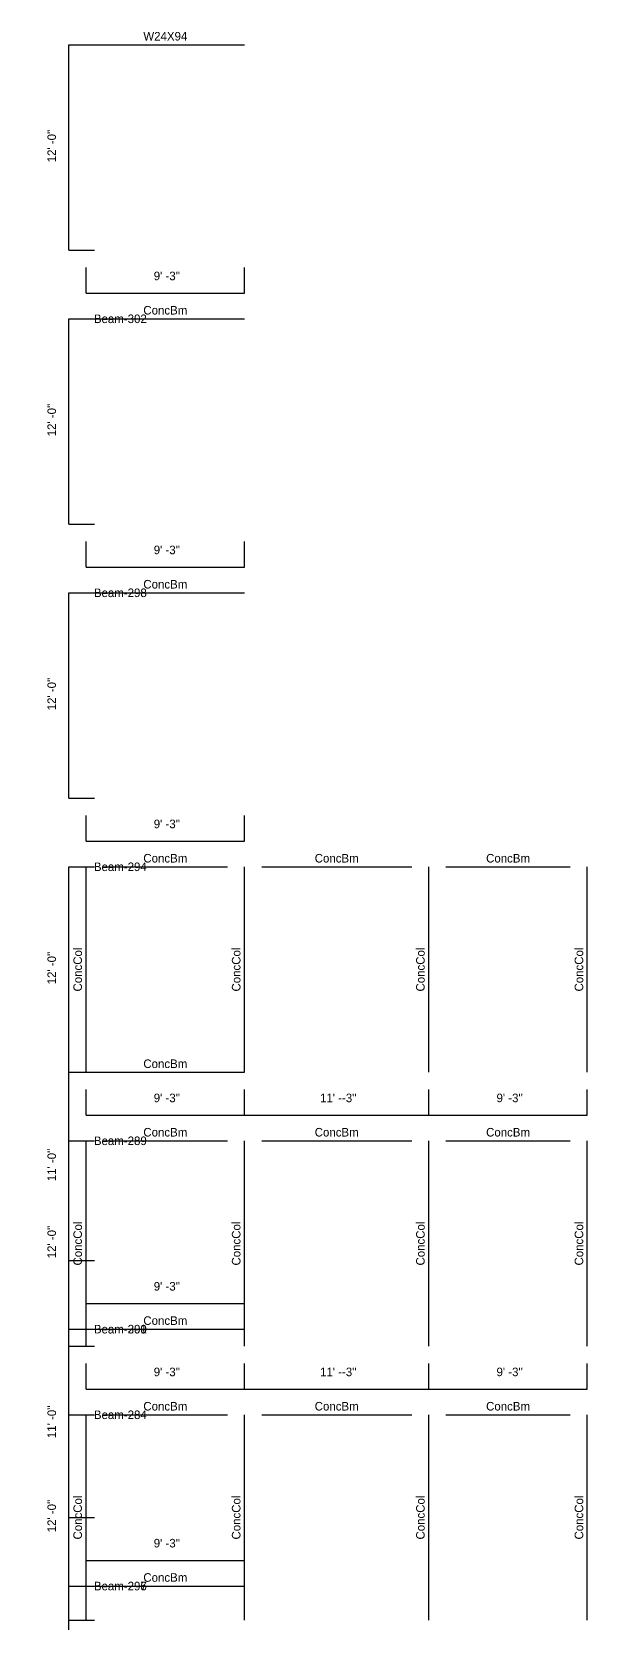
# Model space of a CAD drawing. Extents: x -38 to 2998, y -195 to 11529.
# Drawn here: x -38 to 356, y 10414 to 11529 of the extents above; entities that cross this region are included whole.
import ezdxf
from ezdxf.enums import TextEntityAlignment as Align

# ---------------------------------------------------------------- set-up
doc = ezdxf.new("R2010")
doc.units = 0
doc.header["$MEASUREMENT"] = 0
doc.layers.get('0').update_dxf_attribs({"linetype": 'CONTINUOUS'})
for name, color, linetype in [('CENTERLINES', 7, 'CONTINUOUS'), ('DIMENSIONS', 4, 'CONTINUOUS'), ('TEXT', 5, 'CONTINUOUS')]:
    doc.layers.add(name, color=color, linetype=linetype)
doc.dimstyles.get("Standard").update_dxf_attribs({"dimtxt": 0.18, "dimasz": 0.18, "dimexe": 0.18, "dimexo": 0.0625, "dimgap": 0.09, "dimtad": 0, "dimtih": 1, "dimtoh": 1, "dimdec": 4, "dimzin": 0, "dimtxsty": 'STANDARD', "dimcen": 0.09, "dimazin": 3, "dimtfac": 1, "dimtdec": 4, "dimtofl": 0, "dimtmove": 0, "dimatfit": 3, "dimtolj": 1, "dimtzin": 0})

# ---------------------------------------------------------------- blocks, each defined once
blk = doc.blocks.new('*D8017')
at = {"color": 1, "linetype": 'BYBLOCK'}
for points in [[(-8.3, 10556.3), (-7.2, 10555.2), (-16.8, 10564.8), (-15.7, 10563.7)], [(-8.3, 10412.3), (-7.2, 10411.2), (-16.8, 10420.8), (-15.7, 10419.7)]]:
    blk.add_solid(points, dxfattribs=at)
at = {"layer": 'DIMENSIONS', "color": 9, "linetype": 'BYBLOCK'}
for p, q in [((-12, 10560), (6, 10560)), ((-12, 10416), (6, 10416))]:
    blk.add_line(p, q, dxfattribs=at)
at = {"layer": 'DIMENSIONS', "color": 0, "linetype": 'BYBLOCK'}
blk.add_line((-12, 10416), (-12, 10560), dxfattribs=at)
at = {"layer": 'DIMENSIONS', "color": 0, "linetype": 'BYBLOCK', "insert": (-24, 10488), "char_height": 6, "attachment_point": 5, "rotation": 90}
blk.add_mtext("\\A1; 12' -0''", dxfattribs=at)
blk = doc.blocks.new('*D8018')
at = {"color": 1, "linetype": 'BYBLOCK'}
for points in [[(4.8, 10582.8), (3.7, 10581.7), (-3.7, 10574.3), (-4.8, 10573.2)], [(115.8, 10582.8), (114.7, 10581.7), (107.3, 10574.3), (106.2, 10573.2)]]:
    blk.add_solid(points, dxfattribs=at)
at = {"layer": 'DIMENSIONS', "color": 9, "linetype": 'BYBLOCK'}
for p, q in [((0, 10578), (0, 10596)), ((111, 10578), (111, 10596))]:
    blk.add_line(p, q, dxfattribs=at)
at = {"layer": 'DIMENSIONS', "color": 0, "linetype": 'BYBLOCK'}
blk.add_line((0, 10578), (111, 10578), dxfattribs=at)
at = {"layer": 'DIMENSIONS', "color": 0, "linetype": 'BYBLOCK', "insert": (55.5, 10590), "char_height": 6, "attachment_point": 5}
blk.add_mtext("\\A1; 9' -3''", dxfattribs=at)
blk = doc.blocks.new('*D8019')
at = {"color": 1, "linetype": 'BYBLOCK'}
for points in [[(115.8, 10582.8), (114.7, 10581.7), (107.3, 10574.3), (106.2, 10573.2)], [(244.8, 10582.8), (243.7, 10581.7), (236.3, 10574.3), (235.2, 10573.2)]]:
    blk.add_solid(points, dxfattribs=at)
at = {"layer": 'DIMENSIONS', "color": 9, "linetype": 'BYBLOCK'}
for p, q in [((111, 10578), (111, 10596)), ((240, 10578), (240, 10596))]:
    blk.add_line(p, q, dxfattribs=at)
at = {"layer": 'DIMENSIONS', "color": 0, "linetype": 'BYBLOCK'}
blk.add_line((111, 10578), (240, 10578), dxfattribs=at)
at = {"layer": 'DIMENSIONS', "color": 0, "linetype": 'BYBLOCK', "insert": (175.5, 10590), "char_height": 6, "attachment_point": 5}
blk.add_mtext("\\A1; 11' --3''", dxfattribs=at)
blk = doc.blocks.new('*D8020')
at = {"color": 1, "linetype": 'BYBLOCK'}
for points in [[(244.8, 10582.8), (243.7, 10581.7), (236.3, 10574.3), (235.2, 10573.2)], [(355.8, 10582.8), (354.7, 10581.7), (347.3, 10574.3), (346.2, 10573.2)]]:
    blk.add_solid(points, dxfattribs=at)
at = {"layer": 'DIMENSIONS', "color": 9, "linetype": 'BYBLOCK'}
for p, q in [((240, 10578), (240, 10596)), ((351, 10578), (351, 10596))]:
    blk.add_line(p, q, dxfattribs=at)
at = {"layer": 'DIMENSIONS', "color": 0, "linetype": 'BYBLOCK'}
blk.add_line((240, 10578), (351, 10578), dxfattribs=at)
at = {"layer": 'DIMENSIONS', "color": 0, "linetype": 'BYBLOCK', "insert": (295.5, 10590), "char_height": 6, "attachment_point": 5}
blk.add_mtext("\\A1; 9' -3''", dxfattribs=at)
blk = doc.blocks.new('*D8021')
at = {"color": 1, "linetype": 'BYBLOCK'}
for points in [[(-8.3, 10748.3), (-7.2, 10747.2), (-16.8, 10756.8), (-15.7, 10755.7)], [(-8.3, 10604.3), (-7.2, 10603.2), (-16.8, 10612.8), (-15.7, 10611.7)]]:
    blk.add_solid(points, dxfattribs=at)
at = {"layer": 'DIMENSIONS', "color": 9, "linetype": 'BYBLOCK'}
for p, q in [((-12, 10752), (6, 10752)), ((-12, 10608), (6, 10608))]:
    blk.add_line(p, q, dxfattribs=at)
at = {"layer": 'DIMENSIONS', "color": 0, "linetype": 'BYBLOCK'}
blk.add_line((-12, 10608), (-12, 10752), dxfattribs=at)
at = {"layer": 'DIMENSIONS', "color": 0, "linetype": 'BYBLOCK', "insert": (-24, 10680), "char_height": 6, "attachment_point": 5, "rotation": 90}
blk.add_mtext("\\A1; 12' -0''", dxfattribs=at)
blk = doc.blocks.new('*D8022')
at = {"color": 1, "linetype": 'BYBLOCK'}
for points in [[(4.8, 10774.8), (3.7, 10773.7), (-3.7, 10766.3), (-4.8, 10765.2)], [(115.8, 10774.8), (114.7, 10773.7), (107.3, 10766.3), (106.2, 10765.2)]]:
    blk.add_solid(points, dxfattribs=at)
at = {"layer": 'DIMENSIONS', "color": 9, "linetype": 'BYBLOCK'}
for p, q in [((0, 10770), (0, 10788)), ((111, 10770), (111, 10788))]:
    blk.add_line(p, q, dxfattribs=at)
at = {"layer": 'DIMENSIONS', "color": 0, "linetype": 'BYBLOCK'}
blk.add_line((0, 10770), (111, 10770), dxfattribs=at)
at = {"layer": 'DIMENSIONS', "color": 0, "linetype": 'BYBLOCK', "insert": (55.5, 10782), "char_height": 6, "attachment_point": 5}
blk.add_mtext("\\A1; 9' -3''", dxfattribs=at)
blk = doc.blocks.new('*D8023')
at = {"color": 1, "linetype": 'BYBLOCK'}
for points in [[(115.8, 10774.8), (114.7, 10773.7), (107.3, 10766.3), (106.2, 10765.2)], [(244.8, 10774.8), (243.7, 10773.7), (236.3, 10766.3), (235.2, 10765.2)]]:
    blk.add_solid(points, dxfattribs=at)
at = {"layer": 'DIMENSIONS', "color": 9, "linetype": 'BYBLOCK'}
for p, q in [((111, 10770), (111, 10788)), ((240, 10770), (240, 10788))]:
    blk.add_line(p, q, dxfattribs=at)
at = {"layer": 'DIMENSIONS', "color": 0, "linetype": 'BYBLOCK'}
blk.add_line((111, 10770), (240, 10770), dxfattribs=at)
at = {"layer": 'DIMENSIONS', "color": 0, "linetype": 'BYBLOCK', "insert": (175.5, 10782), "char_height": 6, "attachment_point": 5}
blk.add_mtext("\\A1; 11' --3''", dxfattribs=at)
blk = doc.blocks.new('*D8024')
at = {"color": 1, "linetype": 'BYBLOCK'}
for points in [[(244.8, 10774.8), (243.7, 10773.7), (236.3, 10766.3), (235.2, 10765.2)], [(355.8, 10774.8), (354.7, 10773.7), (347.3, 10766.3), (346.2, 10765.2)]]:
    blk.add_solid(points, dxfattribs=at)
at = {"layer": 'DIMENSIONS', "color": 9, "linetype": 'BYBLOCK'}
for p, q in [((240, 10770), (240, 10788)), ((351, 10770), (351, 10788))]:
    blk.add_line(p, q, dxfattribs=at)
at = {"layer": 'DIMENSIONS', "color": 0, "linetype": 'BYBLOCK'}
blk.add_line((240, 10770), (351, 10770), dxfattribs=at)
at = {"layer": 'DIMENSIONS', "color": 0, "linetype": 'BYBLOCK', "insert": (295.5, 10782), "char_height": 6, "attachment_point": 5}
blk.add_mtext("\\A1; 9' -3''", dxfattribs=at)
blk = doc.blocks.new('*D8025')
at = {"color": 1, "linetype": 'BYBLOCK'}
for points in [[(-8.3, 10940.3), (-7.2, 10939.2), (-16.8, 10948.8), (-15.7, 10947.7)], [(-8.3, 10796.3), (-7.2, 10795.2), (-16.8, 10804.8), (-15.7, 10803.7)]]:
    blk.add_solid(points, dxfattribs=at)
at = {"layer": 'DIMENSIONS', "color": 9, "linetype": 'BYBLOCK'}
for p, q in [((-12, 10944), (6, 10944)), ((-12, 10800), (6, 10800))]:
    blk.add_line(p, q, dxfattribs=at)
at = {"layer": 'DIMENSIONS', "color": 0, "linetype": 'BYBLOCK'}
blk.add_line((-12, 10800), (-12, 10944), dxfattribs=at)
at = {"layer": 'DIMENSIONS', "color": 0, "linetype": 'BYBLOCK', "insert": (-24, 10872), "char_height": 6, "attachment_point": 5, "rotation": 90}
blk.add_mtext("\\A1; 12' -0''", dxfattribs=at)
blk = doc.blocks.new('*D8026')
at = {"color": 1, "linetype": 'BYBLOCK'}
for points in [[(4.8, 10966.8), (3.7, 10965.7), (-3.7, 10958.3), (-4.8, 10957.2)], [(115.8, 10966.8), (114.7, 10965.7), (107.3, 10958.3), (106.2, 10957.2)]]:
    blk.add_solid(points, dxfattribs=at)
at = {"layer": 'DIMENSIONS', "color": 9, "linetype": 'BYBLOCK'}
for p, q in [((0, 10962), (0, 10980)), ((111, 10962), (111, 10980))]:
    blk.add_line(p, q, dxfattribs=at)
at = {"layer": 'DIMENSIONS', "color": 0, "linetype": 'BYBLOCK'}
blk.add_line((0, 10962), (111, 10962), dxfattribs=at)
at = {"layer": 'DIMENSIONS', "color": 0, "linetype": 'BYBLOCK', "insert": (55.5, 10974), "char_height": 6, "attachment_point": 5}
blk.add_mtext("\\A1; 9' -3''", dxfattribs=at)
blk = doc.blocks.new('*D8027')
at = {"color": 1, "linetype": 'BYBLOCK'}
for points in [[(-8.3, 11132.3), (-7.2, 11131.2), (-16.8, 11140.8), (-15.7, 11139.7)], [(-8.3, 10988.3), (-7.2, 10987.2), (-16.8, 10996.8), (-15.7, 10995.7)]]:
    blk.add_solid(points, dxfattribs=at)
at = {"layer": 'DIMENSIONS', "color": 9, "linetype": 'BYBLOCK'}
for p, q in [((-12, 11136), (6, 11136)), ((-12, 10992), (6, 10992))]:
    blk.add_line(p, q, dxfattribs=at)
at = {"layer": 'DIMENSIONS', "color": 0, "linetype": 'BYBLOCK'}
blk.add_line((-12, 10992), (-12, 11136), dxfattribs=at)
at = {"layer": 'DIMENSIONS', "color": 0, "linetype": 'BYBLOCK', "insert": (-24, 11064), "char_height": 6, "attachment_point": 5, "rotation": 90}
blk.add_mtext("\\A1; 12' -0''", dxfattribs=at)
blk = doc.blocks.new('*D8028')
at = {"color": 1, "linetype": 'BYBLOCK'}
for points in [[(4.8, 11158.8), (3.7, 11157.7), (-3.7, 11150.3), (-4.8, 11149.2)], [(115.8, 11158.8), (114.7, 11157.7), (107.3, 11150.3), (106.2, 11149.2)]]:
    blk.add_solid(points, dxfattribs=at)
at = {"layer": 'DIMENSIONS', "color": 9, "linetype": 'BYBLOCK'}
for p, q in [((0, 11154), (0, 11172)), ((111, 11154), (111, 11172))]:
    blk.add_line(p, q, dxfattribs=at)
at = {"layer": 'DIMENSIONS', "color": 0, "linetype": 'BYBLOCK'}
blk.add_line((0, 11154), (111, 11154), dxfattribs=at)
at = {"layer": 'DIMENSIONS', "color": 0, "linetype": 'BYBLOCK', "insert": (55.5, 11166), "char_height": 6, "attachment_point": 5}
blk.add_mtext("\\A1; 9' -3''", dxfattribs=at)
blk = doc.blocks.new('*D8029')
at = {"color": 1, "linetype": 'BYBLOCK'}
for points in [[(-8.3, 11324.3), (-7.2, 11323.2), (-16.8, 11332.8), (-15.7, 11331.7)], [(-8.3, 11180.3), (-7.2, 11179.2), (-16.8, 11188.8), (-15.7, 11187.7)]]:
    blk.add_solid(points, dxfattribs=at)
at = {"layer": 'DIMENSIONS', "color": 9, "linetype": 'BYBLOCK'}
for p, q in [((-12, 11328), (6, 11328)), ((-12, 11184), (6, 11184))]:
    blk.add_line(p, q, dxfattribs=at)
at = {"layer": 'DIMENSIONS', "color": 0, "linetype": 'BYBLOCK'}
blk.add_line((-12, 11184), (-12, 11328), dxfattribs=at)
at = {"layer": 'DIMENSIONS', "color": 0, "linetype": 'BYBLOCK', "insert": (-24, 11256), "char_height": 6, "attachment_point": 5, "rotation": 90}
blk.add_mtext("\\A1; 12' -0''", dxfattribs=at)
blk = doc.blocks.new('*D8030')
at = {"color": 1, "linetype": 'BYBLOCK'}
for points in [[(4.8, 11350.8), (3.7, 11349.7), (-3.7, 11342.3), (-4.8, 11341.2)], [(115.8, 11350.8), (114.7, 11349.7), (107.3, 11342.3), (106.2, 11341.2)]]:
    blk.add_solid(points, dxfattribs=at)
at = {"layer": 'DIMENSIONS', "color": 9, "linetype": 'BYBLOCK'}
for p, q in [((0, 11346), (0, 11364)), ((111, 11346), (111, 11364))]:
    blk.add_line(p, q, dxfattribs=at)
at = {"layer": 'DIMENSIONS', "color": 0, "linetype": 'BYBLOCK'}
blk.add_line((0, 11346), (111, 11346), dxfattribs=at)
at = {"layer": 'DIMENSIONS', "color": 0, "linetype": 'BYBLOCK', "insert": (55.5, 11358), "char_height": 6, "attachment_point": 5}
blk.add_mtext("\\A1; 9' -3''", dxfattribs=at)
blk = doc.blocks.new('*D8031')
at = {"color": 1, "linetype": 'BYBLOCK'}
for points in [[(-8.3, 11516.3), (-7.2, 11515.2), (-16.8, 11524.8), (-15.7, 11523.7)], [(-8.3, 11372.3), (-7.2, 11371.2), (-16.8, 11380.8), (-15.7, 11379.7)]]:
    blk.add_solid(points, dxfattribs=at)
at = {"layer": 'DIMENSIONS', "color": 9, "linetype": 'BYBLOCK'}
for p, q in [((-12, 11520), (6, 11520)), ((-12, 11376), (6, 11376))]:
    blk.add_line(p, q, dxfattribs=at)
at = {"layer": 'DIMENSIONS', "color": 0, "linetype": 'BYBLOCK'}
blk.add_line((-12, 11376), (-12, 11520), dxfattribs=at)
at = {"layer": 'DIMENSIONS', "color": 0, "linetype": 'BYBLOCK', "insert": (-24, 11448), "char_height": 6, "attachment_point": 5, "rotation": 90}
blk.add_mtext("\\A1; 12' -0''", dxfattribs=at)
blk = doc.blocks.new('*D8497')
at = {"color": 1, "linetype": 'BYBLOCK'}
for points in [[(-8.3, 10436.3), (-7.2, 10435.2), (-16.8, 10444.8), (-15.7, 10443.7)], [(-8.3, 10304.3), (-7.2, 10303.2), (-16.8, 10312.8), (-15.7, 10311.7)]]:
    blk.add_solid(points, dxfattribs=at)
at = {"layer": 'DIMENSIONS', "color": 9, "linetype": 'BYBLOCK'}
for p, q in [((-12, 10440), (6, 10440)), ((-12, 10308), (6, 10308))]:
    blk.add_line(p, q, dxfattribs=at)
at = {"layer": 'DIMENSIONS', "color": 0, "linetype": 'BYBLOCK'}
blk.add_line((-12, 10308), (-12, 10440), dxfattribs=at)
at = {"layer": 'DIMENSIONS', "color": 0, "linetype": 'BYBLOCK', "insert": (-24, 10374), "char_height": 6, "attachment_point": 5, "rotation": 90}
blk.add_mtext("\\A1; 11' -0''", dxfattribs=at)
blk = doc.blocks.new('*D8498')
at = {"color": 1, "linetype": 'BYBLOCK'}
for points in [[(4.8, 10462.8), (3.7, 10461.7), (-3.7, 10454.3), (-4.8, 10453.2)], [(115.8, 10462.8), (114.7, 10461.7), (107.3, 10454.3), (106.2, 10453.2)]]:
    blk.add_solid(points, dxfattribs=at)
at = {"layer": 'DIMENSIONS', "color": 9, "linetype": 'BYBLOCK'}
for p, q in [((0, 10458), (0, 10476)), ((111, 10458), (111, 10476))]:
    blk.add_line(p, q, dxfattribs=at)
at = {"layer": 'DIMENSIONS', "color": 0, "linetype": 'BYBLOCK'}
blk.add_line((0, 10458), (111, 10458), dxfattribs=at)
at = {"layer": 'DIMENSIONS', "color": 0, "linetype": 'BYBLOCK', "insert": (55.5, 10470), "char_height": 6, "attachment_point": 5}
blk.add_mtext("\\A1; 9' -3''", dxfattribs=at)
blk = doc.blocks.new('*D8499')
at = {"color": 1, "linetype": 'BYBLOCK'}
for points in [[(-8.3, 10616.3), (-7.2, 10615.2), (-16.8, 10624.8), (-15.7, 10623.7)], [(-8.3, 10484.3), (-7.2, 10483.2), (-16.8, 10492.8), (-15.7, 10491.7)]]:
    blk.add_solid(points, dxfattribs=at)
at = {"layer": 'DIMENSIONS', "color": 9, "linetype": 'BYBLOCK'}
for p, q in [((-12, 10620), (6, 10620)), ((-12, 10488), (6, 10488))]:
    blk.add_line(p, q, dxfattribs=at)
at = {"layer": 'DIMENSIONS', "color": 0, "linetype": 'BYBLOCK'}
blk.add_line((-12, 10488), (-12, 10620), dxfattribs=at)
at = {"layer": 'DIMENSIONS', "color": 0, "linetype": 'BYBLOCK', "insert": (-24, 10554), "char_height": 6, "attachment_point": 5, "rotation": 90}
blk.add_mtext("\\A1; 11' -0''", dxfattribs=at)
blk = doc.blocks.new('*D8500')
at = {"color": 1, "linetype": 'BYBLOCK'}
for points in [[(4.8, 10642.8), (3.7, 10641.7), (-3.7, 10634.3), (-4.8, 10633.2)], [(115.8, 10642.8), (114.7, 10641.7), (107.3, 10634.3), (106.2, 10633.2)]]:
    blk.add_solid(points, dxfattribs=at)
at = {"layer": 'DIMENSIONS', "color": 9, "linetype": 'BYBLOCK'}
for p, q in [((0, 10638), (0, 10656)), ((111, 10638), (111, 10656))]:
    blk.add_line(p, q, dxfattribs=at)
at = {"layer": 'DIMENSIONS', "color": 0, "linetype": 'BYBLOCK'}
blk.add_line((0, 10638), (111, 10638), dxfattribs=at)
at = {"layer": 'DIMENSIONS', "color": 0, "linetype": 'BYBLOCK', "insert": (55.5, 10650), "char_height": 6, "attachment_point": 5}
blk.add_mtext("\\A1; 9' -3''", dxfattribs=at)
blk = doc.blocks.new('*D8501')
at = {"color": 1, "linetype": 'BYBLOCK'}
for points in [[(-8.3, 10796.3), (-7.2, 10795.2), (-16.8, 10804.8), (-15.7, 10803.7)], [(-8.3, 10664.3), (-7.2, 10663.2), (-16.8, 10672.8), (-15.7, 10671.7)]]:
    blk.add_solid(points, dxfattribs=at)
at = {"layer": 'DIMENSIONS', "color": 9, "linetype": 'BYBLOCK'}
for p, q in [((-12, 10800), (6, 10800)), ((-12, 10668), (6, 10668))]:
    blk.add_line(p, q, dxfattribs=at)
at = {"layer": 'DIMENSIONS', "color": 0, "linetype": 'BYBLOCK'}
blk.add_line((-12, 10668), (-12, 10800), dxfattribs=at)
at = {"layer": 'DIMENSIONS', "color": 0, "linetype": 'BYBLOCK', "insert": (-24, 10734), "char_height": 6, "attachment_point": 5, "rotation": 90}
blk.add_mtext("\\A1; 11' -0''", dxfattribs=at)
blk = doc.blocks.new('*D8967')
at = {"color": 1, "linetype": 'BYBLOCK'}
for points in [[(-8.3, 10436.3), (-7.2, 10435.2), (-16.8, 10444.8), (-15.7, 10443.7)], [(-8.3, 10304.3), (-7.2, 10303.2), (-16.8, 10312.8), (-15.7, 10311.7)]]:
    blk.add_solid(points, dxfattribs=at)
at = {"layer": 'DIMENSIONS', "color": 9, "linetype": 'BYBLOCK'}
for p, q in [((-12, 10440), (6, 10440)), ((-12, 10308), (6, 10308))]:
    blk.add_line(p, q, dxfattribs=at)
at = {"layer": 'DIMENSIONS', "color": 0, "linetype": 'BYBLOCK'}
blk.add_line((-12, 10308), (-12, 10440), dxfattribs=at)
at = {"layer": 'DIMENSIONS', "color": 0, "linetype": 'BYBLOCK', "insert": (-24, 10374), "char_height": 6, "attachment_point": 5, "rotation": 90}
blk.add_mtext("\\A1; 11' -0''", dxfattribs=at)
blk = doc.blocks.new('*D8968')
at = {"color": 1, "linetype": 'BYBLOCK'}
for points in [[(4.8, 10462.8), (3.7, 10461.7), (-3.7, 10454.3), (-4.8, 10453.2)], [(115.8, 10462.8), (114.7, 10461.7), (107.3, 10454.3), (106.2, 10453.2)]]:
    blk.add_solid(points, dxfattribs=at)
at = {"layer": 'DIMENSIONS', "color": 9, "linetype": 'BYBLOCK'}
for p, q in [((0, 10458), (0, 10476)), ((111, 10458), (111, 10476))]:
    blk.add_line(p, q, dxfattribs=at)
at = {"layer": 'DIMENSIONS', "color": 0, "linetype": 'BYBLOCK'}
blk.add_line((0, 10458), (111, 10458), dxfattribs=at)
at = {"layer": 'DIMENSIONS', "color": 0, "linetype": 'BYBLOCK', "insert": (55.5, 10470), "char_height": 6, "attachment_point": 5}
blk.add_mtext("\\A1; 9' -3''", dxfattribs=at)
blk = doc.blocks.new('*D8969')
at = {"color": 1, "linetype": 'BYBLOCK'}
for points in [[(-8.3, 10616.3), (-7.2, 10615.2), (-16.8, 10624.8), (-15.7, 10623.7)], [(-8.3, 10484.3), (-7.2, 10483.2), (-16.8, 10492.8), (-15.7, 10491.7)]]:
    blk.add_solid(points, dxfattribs=at)
at = {"layer": 'DIMENSIONS', "color": 9, "linetype": 'BYBLOCK'}
for p, q in [((-12, 10620), (6, 10620)), ((-12, 10488), (6, 10488))]:
    blk.add_line(p, q, dxfattribs=at)
at = {"layer": 'DIMENSIONS', "color": 0, "linetype": 'BYBLOCK'}
blk.add_line((-12, 10488), (-12, 10620), dxfattribs=at)
at = {"layer": 'DIMENSIONS', "color": 0, "linetype": 'BYBLOCK', "insert": (-24, 10554), "char_height": 6, "attachment_point": 5, "rotation": 90}
blk.add_mtext("\\A1; 11' -0''", dxfattribs=at)
blk = doc.blocks.new('*D8970')
at = {"color": 1, "linetype": 'BYBLOCK'}
for points in [[(4.8, 10642.8), (3.7, 10641.7), (-3.7, 10634.3), (-4.8, 10633.2)], [(115.8, 10642.8), (114.7, 10641.7), (107.3, 10634.3), (106.2, 10633.2)]]:
    blk.add_solid(points, dxfattribs=at)
at = {"layer": 'DIMENSIONS', "color": 9, "linetype": 'BYBLOCK'}
for p, q in [((0, 10638), (0, 10656)), ((111, 10638), (111, 10656))]:
    blk.add_line(p, q, dxfattribs=at)
at = {"layer": 'DIMENSIONS', "color": 0, "linetype": 'BYBLOCK'}
blk.add_line((0, 10638), (111, 10638), dxfattribs=at)
at = {"layer": 'DIMENSIONS', "color": 0, "linetype": 'BYBLOCK', "insert": (55.5, 10650), "char_height": 6, "attachment_point": 5}
blk.add_mtext("\\A1; 9' -3''", dxfattribs=at)
blk = doc.blocks.new('*D8971')
at = {"color": 1, "linetype": 'BYBLOCK'}
for points in [[(-8.3, 10796.3), (-7.2, 10795.2), (-16.8, 10804.8), (-15.7, 10803.7)], [(-8.3, 10664.3), (-7.2, 10663.2), (-16.8, 10672.8), (-15.7, 10671.7)]]:
    blk.add_solid(points, dxfattribs=at)
at = {"layer": 'DIMENSIONS', "color": 9, "linetype": 'BYBLOCK'}
for p, q in [((-12, 10800), (6, 10800)), ((-12, 10668), (6, 10668))]:
    blk.add_line(p, q, dxfattribs=at)
at = {"layer": 'DIMENSIONS', "color": 0, "linetype": 'BYBLOCK'}
blk.add_line((-12, 10668), (-12, 10800), dxfattribs=at)
at = {"layer": 'DIMENSIONS', "color": 0, "linetype": 'BYBLOCK', "insert": (-24, 10734), "char_height": 6, "attachment_point": 5, "rotation": 90}
blk.add_mtext("\\A1; 11' -0''", dxfattribs=at)
blk = doc.blocks.new('*D9437')
at = {"color": 1, "linetype": 'BYBLOCK'}
for points in [[(-8.3, 10436.3), (-7.2, 10435.2), (-16.8, 10444.8), (-15.7, 10443.7)], [(-8.3, 10304.3), (-7.2, 10303.2), (-16.8, 10312.8), (-15.7, 10311.7)]]:
    blk.add_solid(points, dxfattribs=at)
at = {"layer": 'DIMENSIONS', "color": 9, "linetype": 'BYBLOCK'}
for p, q in [((-12, 10440), (6, 10440)), ((-12, 10308), (6, 10308))]:
    blk.add_line(p, q, dxfattribs=at)
at = {"layer": 'DIMENSIONS', "color": 0, "linetype": 'BYBLOCK'}
blk.add_line((-12, 10308), (-12, 10440), dxfattribs=at)
at = {"layer": 'DIMENSIONS', "color": 0, "linetype": 'BYBLOCK', "insert": (-24, 10374), "char_height": 6, "attachment_point": 5, "rotation": 90}
blk.add_mtext("\\A1; 11' -0''", dxfattribs=at)
blk = doc.blocks.new('*D9438')
at = {"color": 1, "linetype": 'BYBLOCK'}
for points in [[(4.8, 10462.8), (3.7, 10461.7), (-3.7, 10454.3), (-4.8, 10453.2)], [(115.8, 10462.8), (114.7, 10461.7), (107.3, 10454.3), (106.2, 10453.2)]]:
    blk.add_solid(points, dxfattribs=at)
at = {"layer": 'DIMENSIONS', "color": 9, "linetype": 'BYBLOCK'}
for p, q in [((0, 10458), (0, 10476)), ((111, 10458), (111, 10476))]:
    blk.add_line(p, q, dxfattribs=at)
at = {"layer": 'DIMENSIONS', "color": 0, "linetype": 'BYBLOCK'}
blk.add_line((0, 10458), (111, 10458), dxfattribs=at)
at = {"layer": 'DIMENSIONS', "color": 0, "linetype": 'BYBLOCK', "insert": (55.5, 10470), "char_height": 6, "attachment_point": 5}
blk.add_mtext("\\A1; 9' -3''", dxfattribs=at)
blk = doc.blocks.new('*D9439')
at = {"color": 1, "linetype": 'BYBLOCK'}
for points in [[(-8.3, 10616.3), (-7.2, 10615.2), (-16.8, 10624.8), (-15.7, 10623.7)], [(-8.3, 10484.3), (-7.2, 10483.2), (-16.8, 10492.8), (-15.7, 10491.7)]]:
    blk.add_solid(points, dxfattribs=at)
at = {"layer": 'DIMENSIONS', "color": 9, "linetype": 'BYBLOCK'}
for p, q in [((-12, 10620), (6, 10620)), ((-12, 10488), (6, 10488))]:
    blk.add_line(p, q, dxfattribs=at)
at = {"layer": 'DIMENSIONS', "color": 0, "linetype": 'BYBLOCK'}
blk.add_line((-12, 10488), (-12, 10620), dxfattribs=at)
at = {"layer": 'DIMENSIONS', "color": 0, "linetype": 'BYBLOCK', "insert": (-24, 10554), "char_height": 6, "attachment_point": 5, "rotation": 90}
blk.add_mtext("\\A1; 11' -0''", dxfattribs=at)
blk = doc.blocks.new('*D9440')
at = {"color": 1, "linetype": 'BYBLOCK'}
for points in [[(4.8, 10642.8), (3.7, 10641.7), (-3.7, 10634.3), (-4.8, 10633.2)], [(115.8, 10642.8), (114.7, 10641.7), (107.3, 10634.3), (106.2, 10633.2)]]:
    blk.add_solid(points, dxfattribs=at)
at = {"layer": 'DIMENSIONS', "color": 9, "linetype": 'BYBLOCK'}
for p, q in [((0, 10638), (0, 10656)), ((111, 10638), (111, 10656))]:
    blk.add_line(p, q, dxfattribs=at)
at = {"layer": 'DIMENSIONS', "color": 0, "linetype": 'BYBLOCK'}
blk.add_line((0, 10638), (111, 10638), dxfattribs=at)
at = {"layer": 'DIMENSIONS', "color": 0, "linetype": 'BYBLOCK', "insert": (55.5, 10650), "char_height": 6, "attachment_point": 5}
blk.add_mtext("\\A1; 9' -3''", dxfattribs=at)
blk = doc.blocks.new('*D9441')
at = {"color": 1, "linetype": 'BYBLOCK'}
for points in [[(-8.3, 10796.3), (-7.2, 10795.2), (-16.8, 10804.8), (-15.7, 10803.7)], [(-8.3, 10664.3), (-7.2, 10663.2), (-16.8, 10672.8), (-15.7, 10671.7)]]:
    blk.add_solid(points, dxfattribs=at)
at = {"layer": 'DIMENSIONS', "color": 9, "linetype": 'BYBLOCK'}
for p, q in [((-12, 10800), (6, 10800)), ((-12, 10668), (6, 10668))]:
    blk.add_line(p, q, dxfattribs=at)
at = {"layer": 'DIMENSIONS', "color": 0, "linetype": 'BYBLOCK'}
blk.add_line((-12, 10668), (-12, 10800), dxfattribs=at)
at = {"layer": 'DIMENSIONS', "color": 0, "linetype": 'BYBLOCK', "insert": (-24, 10734), "char_height": 6, "attachment_point": 5, "rotation": 90}
blk.add_mtext("\\A1; 11' -0''", dxfattribs=at)

msp = doc.modelspace()

# ---------------------------------------------------------------- linework, layer by layer
at = {"layer": 'CENTERLINES', "color": 0, "linetype": 'CONTINUOUS'}
for p, q in [((0, 11520), (111, 11520)), ((0, 11328), (111, 11328)), ((0, 11136), (111, 11136)), ((0, 10800), (0, 10944)), ((12, 10944), (99, 10944)), ((111, 10800), (111, 10944)), ((123, 10944), (228, 10944)), ((240, 10800), (240, 10944)), ((252, 10944), (339, 10944)), ((351, 10800), (351, 10944)), ((0, 10800), (111, 10800)), ((0, 10800), (111, 10800)), ((0, 10800), (111, 10800)), ((0, 10608), (0, 10752)), ((12, 10752), (99, 10752)), ((111, 10608), (111, 10752)), ((123, 10752), (228, 10752)), ((240, 10608), (240, 10752)), ((252, 10752), (339, 10752)), ((351, 10608), (351, 10752)), ((0, 10620), (111, 10620)), ((0, 10620), (111, 10620)), ((0, 10620), (111, 10620)), ((0, 10416), (0, 10560)), ((12, 10560), (99, 10560)), ((111, 10416), (111, 10560)), ((123, 10560), (228, 10560)), ((240, 10416), (240, 10560)), ((252, 10560), (339, 10560)), ((351, 10416), (351, 10560)), ((0, 10440), (111, 10440)), ((0, 10440), (111, 10440)), ((0, 10440), (111, 10440))]:
    msp.add_line(p, q, dxfattribs=at)

# ---------------------------------------------------------------- texts
at = {"layer": 'TEXT', "color": 0}
for s, p in [('W24X94', (55.5, 11526)), ('Beam-302', (24, 11328)), ('ConcBm', (55.5, 11334)), ('ConcBm', (55.5, 11142)), ('Beam-298', (24, 11136)), ('ConcBm', (55.5, 10950)), ('ConcBm', (175.5, 10950)), ('ConcBm', (295.5, 10950)), ('Beam-294', (24, 10944)), ('ConcBm', (55.5, 10806)), ('ConcBm', (55.5, 10806)), ('ConcBm', (55.5, 10806)), ('ConcBm', (55.5, 10758)), ('ConcBm', (175.5, 10758)), ('ConcBm', (295.5, 10758)), ('Beam-289', (24, 10752)), ('ConcBm', (55.5, 10626)), ('ConcBm', (55.5, 10626)), ('ConcBm', (55.5, 10626)), ('Beam-301', (24, 10620)), ('Beam-300', (24, 10620)), ('Beam-299', (24, 10620)), ('Beam-284', (24, 10560)), ('ConcBm', (55.5, 10566)), ('ConcBm', (175.5, 10566)), ('ConcBm', (295.5, 10566)), ('ConcBm', (55.5, 10446)), ('ConcBm', (55.5, 10446)), ('ConcBm', (55.5, 10446)), ('Beam-297', (24, 10440)), ('Beam-296', (24, 10440)), ('Beam-295', (24, 10440))]:
    msp.add_text(s, height=6, dxfattribs=at).set_placement(p, align=Align.MIDDLE)
for p in [(-6, 10872), (105, 10872), (234, 10872), (345, 10872), (-6, 10680), (105, 10680), (234, 10680), (345, 10680), (-6, 10488), (105, 10488), (234, 10488), (345, 10488)]:
    msp.add_text('ConcCol', height=6, rotation=90, dxfattribs=at).set_placement(p, align=Align.MIDDLE)

# ---------------------------------------------------------------- dimensions: what is measured, and where the dimension line sits
at = {"layer": 'DIMENSIONS'}
for base, p1, p2, picture, middle in [((-12, 11520), (-24, 11376), (-24, 11520), '*D8031', (-24, 11448)), ((111, 11346), (0, 11334), (111, 11334), '*D8030', (55.5, 11334)), ((-12, 11328), (-24, 11184), (-24, 11328), '*D8029', (-24, 11256)), ((111, 11154), (0, 11142), (111, 11142), '*D8028', (55.5, 11142)), ((-12, 11136), (-24, 10992), (-24, 11136), '*D8027', (-24, 11064)), ((111, 10962), (0, 10950), (111, 10950), '*D8026', (55.5, 10950)), ((-12, 10944), (-24, 10800), (-24, 10944), '*D8025', (-24, 10872)), ((-12, 10800), (-24, 10668), (-24, 10800), '*D8501', (-24, 10734)), ((-12, 10800), (-24, 10668), (-24, 10800), '*D8971', (-24, 10734)), ((-12, 10800), (-24, 10668), (-24, 10800), '*D9441', (-24, 10734)), ((111, 10770), (0, 10758), (111, 10758), '*D8022', (55.5, 10758)), ((240, 10770), (111, 10758), (240, 10758), '*D8023', (175.5, 10758)), ((351, 10770), (240, 10758), (351, 10758), '*D8024', (295.5, 10758)), ((-12, 10752), (-24, 10608), (-24, 10752), '*D8021', (-24, 10680)), ((111, 10638), (0, 10626), (111, 10626), '*D8500', (55.5, 10626)), ((111, 10638), (0, 10626), (111, 10626), '*D8970', (55.5, 10626)), ((111, 10638), (0, 10626), (111, 10626), '*D9440', (55.5, 10626)), ((-12, 10620), (-24, 10488), (-24, 10620), '*D8499', (-24, 10554)), ((-12, 10620), (-24, 10488), (-24, 10620), '*D8969', (-24, 10554)), ((-12, 10620), (-24, 10488), (-24, 10620), '*D9439', (-24, 10554)), ((111, 10578), (0, 10566), (111, 10566), '*D8018', (55.5, 10566)), ((240, 10578), (111, 10566), (240, 10566), '*D8019', (175.5, 10566)), ((351, 10578), (240, 10566), (351, 10566), '*D8020', (295.5, 10566)), ((-12, 10560), (-24, 10416), (-24, 10560), '*D8017', (-24, 10488)), ((111, 10458), (0, 10446), (111, 10446), '*D8498', (55.5, 10446)), ((111, 10458), (0, 10446), (111, 10446), '*D8968', (55.5, 10446)), ((111, 10458), (0, 10446), (111, 10446), '*D9438', (55.5, 10446)), ((-12, 10440), (-24, 10308), (-24, 10440), '*D8497', (-24, 10374)), ((-12, 10440), (-24, 10308), (-24, 10440), '*D8967', (-24, 10374)), ((-12, 10440), (-24, 10308), (-24, 10440), '*D9437', (-24, 10374))]:
    dim = msp.add_linear_dim(base=base, p1=p1, p2=p2, dimstyle='STANDARD', dxfattribs=at)
    dim.commit()
    dim.dimension.update_dxf_attribs({"geometry": picture, "text_midpoint": middle})

doc.saveas('drawing.dxf')
